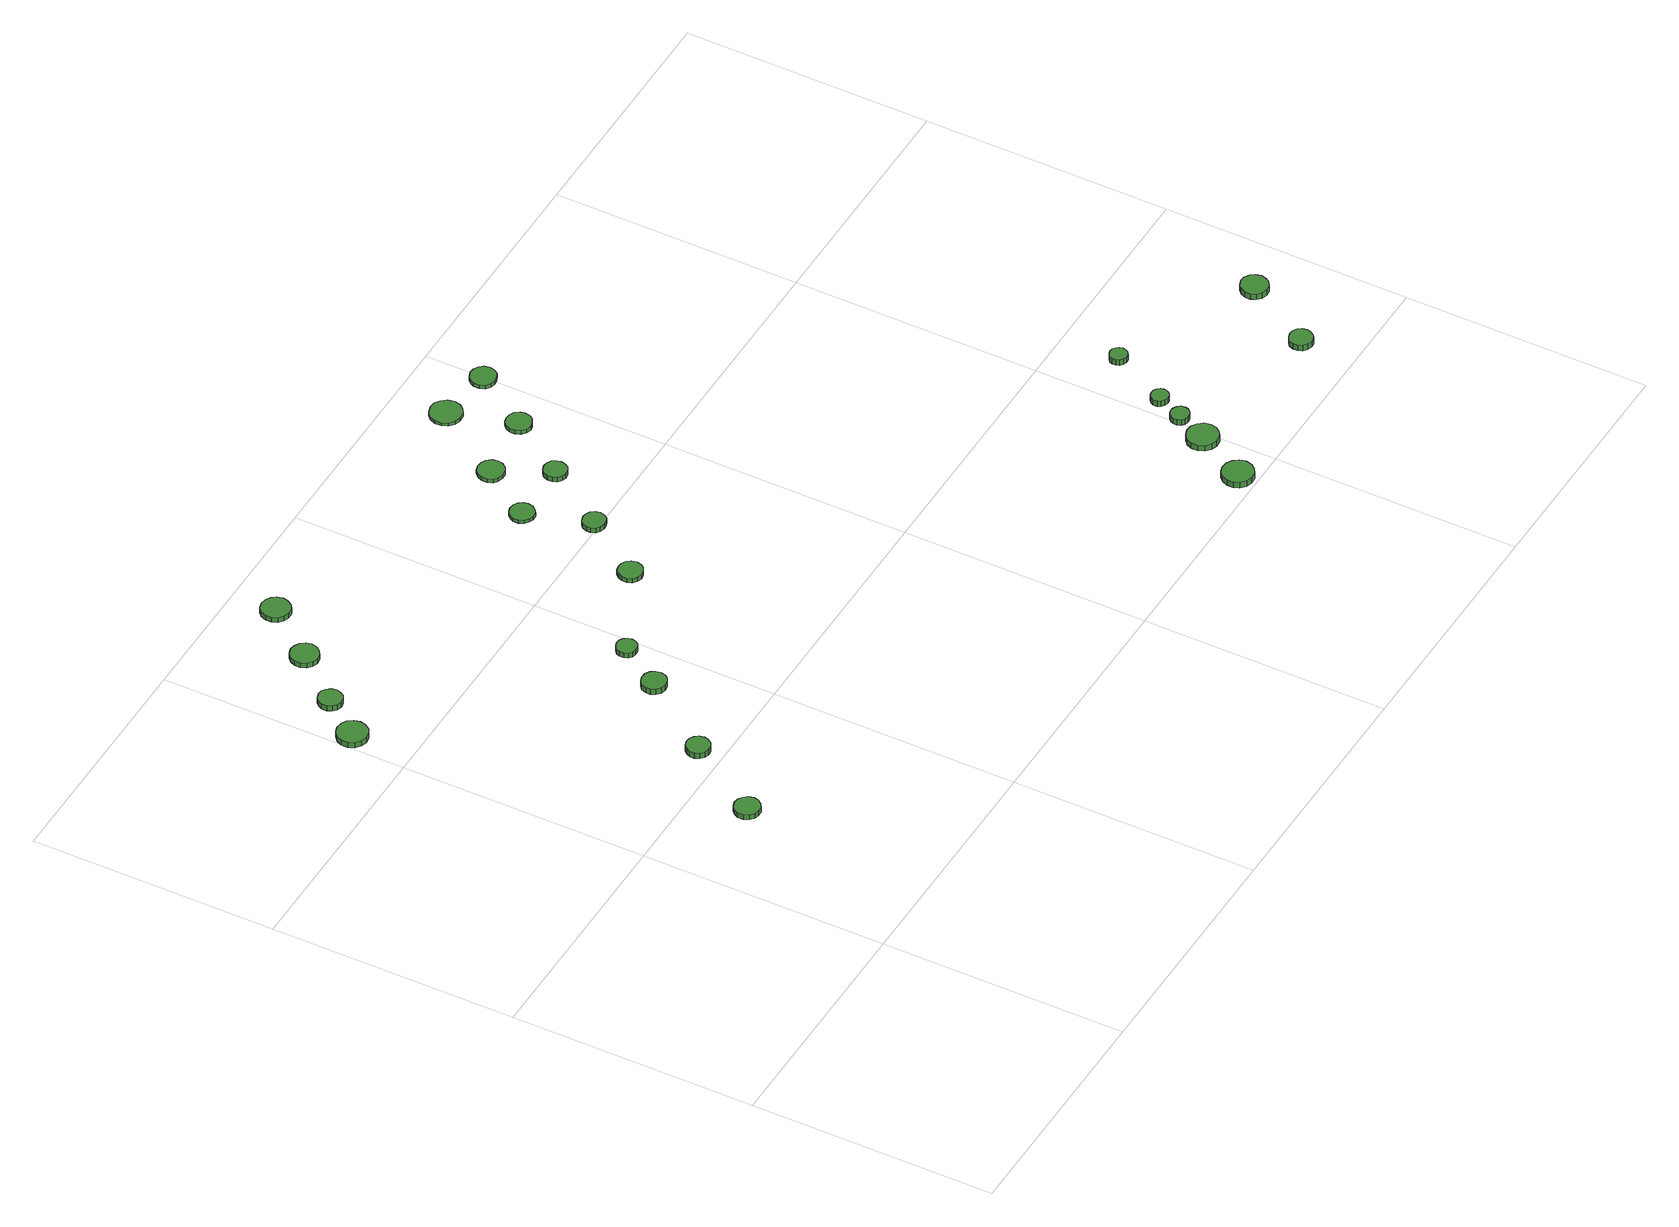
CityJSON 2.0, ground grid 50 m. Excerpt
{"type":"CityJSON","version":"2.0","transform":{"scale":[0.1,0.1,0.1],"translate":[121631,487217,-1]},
"CityObjects":{
"tree1":{"type":"SolitaryVegetationObject","attributes":{"function":"something"},"geometry":[{"type":"MultiSurface","lod":"1","boundaries":[[[0,1,2,3,4,5,6,7,8,9,10,11,12,13,14]],[[15,16,17,18,19,20,21,22,23,24,25,26,27,28,29]],[[0,29,28,1]],[[1,28,27,2]],[[2,27,26,3]],[[3,26,25,4]],[[4,25,24,5]],[[5,24,23,6]],[[6,23,22,7]],[[7,22,21,8]],[[8,21,20,9]],[[9,20,19,10]],[[10,19,18,11]],[[11,18,17,12]],[[12,17,16,13]],[[13,16,15,14]],[[14,15,29,0]]]}]},
"tree2":{"type":"SolitaryVegetationObject","attributes":{"function":"something"},"geometry":[{"type":"MultiSurface","lod":"1","boundaries":[[[30,31,32,33,34,35,36,37,38,39,40,41,42,43,44]],[[45,46,47,48,49,50,51,52,53,54,55,56,57,58,59]],[[30,59,58,31]],[[31,58,57,32]],[[32,57,56,33]],[[33,56,55,34]],[[34,55,54,35]],[[35,54,53,36]],[[36,53,52,37]],[[37,52,51,38]],[[38,51,50,39]],[[39,50,49,40]],[[40,49,48,41]],[[41,48,47,42]],[[42,47,46,43]],[[43,46,45,44]],[[44,45,59,30]]]}]},
"tree3":{"type":"SolitaryVegetationObject","attributes":{"function":"something"},"geometry":[{"type":"MultiSurface","lod":"1","boundaries":[[[60,61,62,63,64,65,66,67,68,69,70,71,72,73,74]],[[75,76,77,78,79,80,81,82,83,84,85,86,87,88,89]],[[60,89,88,61]],[[61,88,87,62]],[[62,87,86,63]],[[63,86,85,64]],[[64,85,84,65]],[[65,84,83,66]],[[66,83,82,67]],[[67,82,81,68]],[[68,81,80,69]],[[69,80,79,70]],[[70,79,78,71]],[[71,78,77,72]],[[72,77,76,73]],[[73,76,75,74]],[[74,75,89,60]]]}]},
"tree4":{"type":"SolitaryVegetationObject","attributes":{"function":"something"},"geometry":[{"type":"MultiSurface","lod":"1","boundaries":[[[90,91,92,93,94,95,96,97,98,99,100,101,102,103,104]],[[105,106,107,108,109,110,111,112,113,114,115,116,117,118,119]],[[90,119,118,91]],[[91,118,117,92]],[[92,117,116,93]],[[93,116,115,94]],[[94,115,114,95]],[[95,114,113,96]],[[96,113,112,97]],[[97,112,111,98]],[[98,111,110,99]],[[99,110,109,100]],[[100,109,108,101]],[[101,108,107,102]],[[102,107,106,103]],[[103,106,105,104]],[[104,105,119,90]]]}]},
"tree5":{"type":"SolitaryVegetationObject","attributes":{"function":"something"},"geometry":[{"type":"MultiSurface","lod":"1","boundaries":[[[120,121,122,123,124,125,126,127,128,129,130,131,132,133,134]],[[135,136,137,138,139,140,141,142,143,144,145,146,147,148,149]],[[120,149,148,121]],[[121,148,147,122]],[[122,147,146,123]],[[123,146,145,124]],[[124,145,144,125]],[[125,144,143,126]],[[126,143,142,127]],[[127,142,141,128]],[[128,141,140,129]],[[129,140,139,130]],[[130,139,138,131]],[[131,138,137,132]],[[132,137,136,133]],[[133,136,135,134]],[[134,135,149,120]]]}]},
"tree6":{"type":"SolitaryVegetationObject","attributes":{"function":"something"},"geometry":[{"type":"MultiSurface","lod":"1","boundaries":[[[150,151,152,153,154,155,156,157,158,159,160,161,162,163,164]],[[165,166,167,168,169,170,171,172,173,174,175,176,177,178,179]],[[150,179,178,151]],[[151,178,177,152]],[[152,177,176,153]],[[153,176,175,154]],[[154,175,174,155]],[[155,174,173,156]],[[156,173,172,157]],[[157,172,171,158]],[[158,171,170,159]],[[159,170,169,160]],[[160,169,168,161]],[[161,168,167,162]],[[162,167,166,163]],[[163,166,165,164]],[[164,165,179,150]]]}]},
"tree7":{"type":"SolitaryVegetationObject","attributes":{"function":"something"},"geometry":[{"type":"MultiSurface","lod":"1","boundaries":[[[180,181,182,183,184,185,186,187,188,189,190,191,192,193,194]],[[195,196,197,198,199,200,201,202,203,204,205,206,207,208,209]],[[180,209,208,181]],[[181,208,207,182]],[[182,207,206,183]],[[183,206,205,184]],[[184,205,204,185]],[[185,204,203,186]],[[186,203,202,187]],[[187,202,201,188]],[[188,201,200,189]],[[189,200,199,190]],[[190,199,198,191]],[[191,198,197,192]],[[192,197,196,193]],[[193,196,195,194]],[[194,195,209,180]]]}]},
"tree8":{"type":"SolitaryVegetationObject","attributes":{"function":"something"},"geometry":[{"type":"MultiSurface","lod":"1","boundaries":[[[210,211,212,213,214,215,216,217,218,219,220,221,222,223,224]],[[225,226,227,228,229,230,231,232,233,234,235,236,237,238,239]],[[210,239,238,211]],[[211,238,237,212]],[[212,237,236,213]],[[213,236,235,214]],[[214,235,234,215]],[[215,234,233,216]],[[216,233,232,217]],[[217,232,231,218]],[[218,231,230,219]],[[219,230,229,220]],[[220,229,228,221]],[[221,228,227,222]],[[222,227,226,223]],[[223,226,225,224]],[[224,225,239,210]]]}]},
"tree9":{"type":"SolitaryVegetationObject","attributes":{"function":"something"},"geometry":[{"type":"MultiSurface","lod":"1","boundaries":[[[240,241,242,243,244,245,246,247,248,249,250,251,252,253,254]],[[255,256,257,258,259,260,261,262,263,264,265,266,267,268,269]],[[240,269,268,241]],[[241,268,267,242]],[[242,267,266,243]],[[243,266,265,244]],[[244,265,264,245]],[[245,264,263,246]],[[246,263,262,247]],[[247,262,261,248]],[[248,261,260,249]],[[249,260,259,250]],[[250,259,258,251]],[[251,258,257,252]],[[252,257,256,253]],[[253,256,255,254]],[[254,255,269,240]]]}]},
"tree10":{"type":"SolitaryVegetationObject","attributes":{"function":"something"},"geometry":[{"type":"MultiSurface","lod":"1","boundaries":[[[270,271,272,273,274,275,276,277,278,279,280,281,282,283,284]],[[285,286,287,288,289,290,291,292,293,294,295,296,297,298,299]],[[270,299,298,271]],[[271,298,297,272]],[[272,297,296,273]],[[273,296,295,274]],[[274,295,294,275]],[[275,294,293,276]],[[276,293,292,277]],[[277,292,291,278]],[[278,291,290,279]],[[279,290,289,280]],[[280,289,288,281]],[[281,288,287,282]],[[282,287,286,283]],[[283,286,285,284]],[[284,285,299,270]]]}]},
"tree11":{"type":"SolitaryVegetationObject","attributes":{"function":"something"},"geometry":[{"type":"MultiSurface","lod":"1","boundaries":[[[300,301,302,303,304,305,306,307,308,309,310,311,312,313,314]],[[315,316,317,318,319,320,321,322,323,324,325,326,327,328,329]],[[300,329,328,301]],[[301,328,327,302]],[[302,327,326,303]],[[303,326,325,304]],[[304,325,324,305]],[[305,324,323,306]],[[306,323,322,307]],[[307,322,321,308]],[[308,321,320,309]],[[309,320,319,310]],[[310,319,318,311]],[[311,318,317,312]],[[312,317,316,313]],[[313,316,315,314]],[[314,315,329,300]]]}]},
"tree12":{"type":"SolitaryVegetationObject","attributes":{"function":"something"},"geometry":[{"type":"MultiSurface","lod":"1","boundaries":[[[330,331,332,333,334,335,336,337,338,339,340,341,342,343,344]],[[345,346,347,348,349,350,351,352,353,354,355,356,357,358,359]],[[330,359,358,331]],[[331,358,357,332]],[[332,357,356,333]],[[333,356,355,334]],[[334,355,354,335]],[[335,354,353,336]],[[336,353,352,337]],[[337,352,351,338]],[[338,351,350,339]],[[339,350,349,340]],[[340,349,348,341]],[[341,348,347,342]],[[342,347,346,343]],[[343,346,345,344]],[[344,345,359,330]]]}]},
"tree13":{"type":"SolitaryVegetationObject","attributes":{"function":"something"},"geometry":[{"type":"MultiSurface","lod":"1","boundaries":[[[360,361,362,363,364,365,366,367,368,369,370,371,372,373,374]],[[375,376,377,378,379,380,381,382,383,384,385,386,387,388,389]],[[360,389,388,361]],[[361,388,387,362]],[[362,387,386,363]],[[363,386,385,364]],[[364,385,384,365]],[[365,384,383,366]],[[366,383,382,367]],[[367,382,381,368]],[[368,381,380,369]],[[369,380,379,370]],[[370,379,378,371]],[[371,378,377,372]],[[372,377,376,373]],[[373,376,375,374]],[[374,375,389,360]]]}]},
"tree14":{"type":"SolitaryVegetationObject","attributes":{"function":"something"},"geometry":[{"type":"MultiSurface","lod":"1","boundaries":[[[390,391,392,393,394,395,396,397,398,399,400,401,402,403,404]],[[405,406,407,408,409,410,411,412,413,414,415,416,417,418,419]],[[390,419,418,391]],[[391,418,417,392]],[[392,417,416,393]],[[393,416,415,394]],[[394,415,414,395]],[[395,414,413,396]],[[396,413,412,397]],[[397,412,411,398]],[[398,411,410,399]],[[399,410,409,400]],[[400,409,408,401]],[[401,408,407,402]],[[402,407,406,403]],[[403,406,405,404]],[[404,405,419,390]]]}]},
"tree15":{"type":"SolitaryVegetationObject","attributes":{"function":"something"},"geometry":[{"type":"MultiSurface","lod":"1","boundaries":[[[420,421,422,423,424,425,426,427,428,429,430,431,432,433,434]],[[435,436,437,438,439,440,441,442,443,444,445,446,447,448,449]],[[420,449,448,421]],[[421,448,447,422]],[[422,447,446,423]],[[423,446,445,424]],[[424,445,444,425]],[[425,444,443,426]],[[426,443,442,427]],[[427,442,441,428]],[[428,441,440,429]],[[429,440,439,430]],[[430,439,438,431]],[[431,438,437,432]],[[432,437,436,433]],[[433,436,435,434]],[[434,435,449,420]]]}]},
"tree16":{"type":"SolitaryVegetationObject","attributes":{"function":"something"},"geometry":[{"type":"MultiSurface","lod":"1","boundaries":[[[450,451,452,453,454,455,456,457,458,459,460,461,462,463,464]],[[465,466,467,468,469,470,471,472,473,474,475,476,477,478,479]],[[450,479,478,451]],[[451,478,477,452]],[[452,477,476,453]],[[453,476,475,454]],[[454,475,474,455]],[[455,474,473,456]],[[456,473,472,457]],[[457,472,471,458]],[[458,471,470,459]],[[459,470,469,460]],[[460,469,468,461]],[[461,468,467,462]],[[462,467,466,463]],[[463,466,465,464]],[[464,465,479,450]]]}]},
"tree17":{"type":"SolitaryVegetationObject","attributes":{"function":"something"},"geometry":[{"type":"MultiSurface","lod":"1","boundaries":[[[480,481,482,483,484,485,486,487,488,489,490,491,492,493,494]],[[495,496,497,498,499,500,501,502,503,504,505,506,507,508,509]],[[480,509,508,481]],[[481,508,507,482]],[[482,507,506,483]],[[483,506,505,484]],[[484,505,504,485]],[[485,504,503,486]],[[486,503,502,487]],[[487,502,501,488]],[[488,501,500,489]],[[489,500,499,490]],[[490,499,498,491]],[[491,498,497,492]],[[492,497,496,493]],[[493,496,495,494]],[[494,495,509,480]]]}]},
"tree18":{"type":"SolitaryVegetationObject","attributes":{"function":"something"},"geometry":[{"type":"MultiSurface","lod":"1","boundaries":[[[510,511,512,513,514,515,516,517,518,519,520,521,522,523,524]],[[525,526,527,528,529,530,531,532,533,534,535,536,537,538,539]],[[510,539,538,511]],[[511,538,537,512]],[[512,537,536,513]],[[513,536,535,514]],[[514,535,534,515]],[[515,534,533,516]],[[516,533,532,517]],[[517,532,531,518]],[[518,531,530,519]],[[519,530,529,520]],[[520,529,528,521]],[[521,528,527,522]],[[522,527,526,523]],[[523,526,525,524]],[[524,525,539,510]]]}]},
"tree19":{"type":"SolitaryVegetationObject","attributes":{"function":"something"},"geometry":[{"type":"MultiSurface","lod":"1","boundaries":[[[540,541,542,543,544,545,546,547,548,549,550,551,552,553,554]],[[555,556,557,558,559,560,561,562,563,564,565,566,567,568,569]],[[540,569,568,541]],[[541,568,567,542]],[[542,567,566,543]],[[543,566,565,544]],[[544,565,564,545]],[[545,564,563,546]],[[546,563,562,547]],[[547,562,561,548]],[[548,561,560,549]],[[549,560,559,550]],[[550,559,558,551]],[[551,558,557,552]],[[552,557,556,553]],[[553,556,555,554]],[[554,555,569,540]]]}]},
"tree20":{"type":"SolitaryVegetationObject","attributes":{"function":"something"},"geometry":[{"type":"MultiSurface","lod":"1","boundaries":[[[570,571,572,573,574,575,576,577,578,579,580,581,582,583,584]],[[585,586,587,588,589,590,591,592,593,594,595,596,597,598,599]],[[570,599,598,571]],[[571,598,597,572]],[[572,597,596,573]],[[573,596,595,574]],[[574,595,594,575]],[[575,594,593,576]],[[576,593,592,577]],[[577,592,591,578]],[[578,591,590,579]],[[579,590,589,580]],[[580,589,588,581]],[[581,588,587,582]],[[582,587,586,583]],[[583,586,585,584]],[[584,585,599,570]]]}]},
"tree21":{"type":"SolitaryVegetationObject","attributes":{"function":"something"},"geometry":[{"type":"MultiSurface","lod":"1","boundaries":[[[600,601,602,603,604,605,606,607,608,609,610,611,612,613,614]],[[615,616,617,618,619,620,621,622,623,624,625,626,627,628,629]],[[600,629,628,601]],[[601,628,627,602]],[[602,627,626,603]],[[603,626,625,604]],[[604,625,624,605]],[[605,624,623,606]],[[606,623,622,607]],[[607,622,621,608]],[[608,621,620,609]],[[609,620,619,610]],[[610,619,618,611]],[[611,618,617,612]],[[612,617,616,613]],[[613,616,615,614]],[[614,615,629,600]]]}]},
"tree22":{"type":"SolitaryVegetationObject","attributes":{"function":"something"},"geometry":[{"type":"MultiSurface","lod":"1","boundaries":[[[630,631,632,633,634,635,636,637,638,639,640,641,642,643,644]],[[645,646,647,648,649,650,651,652,653,654,655,656,657,658,659]],[[630,659,658,631]],[[631,658,657,632]],[[632,657,656,633]],[[633,656,655,634]],[[634,655,654,635]],[[635,654,653,636]],[[636,653,652,637]],[[637,652,651,638]],[[638,651,650,639]],[[639,650,649,640]],[[640,649,648,641]],[[641,648,647,642]],[[642,647,646,643]],[[643,646,645,644]],[[644,645,659,630]]]}]},
"tree23":{"type":"SolitaryVegetationObject","attributes":{"function":"something"},"geometry":[{"type":"MultiSurface","lod":"1","boundaries":[[[660,661,662,663,664,665,666,667,668,669,670,671,672,673,674]],[[675,676,677,678,679,680,681,682,683,684,685,686,687,688,689]],[[660,689,688,661]],[[661,688,687,662]],[[662,687,686,663]],[[663,686,685,664]],[[664,685,684,665]],[[665,684,683,666]],[[666,683,682,667]],[[667,682,681,668]],[[668,681,680,669]],[[669,680,679,670]],[[670,679,678,671]],[[671,678,677,672]],[[672,677,676,673]],[[673,676,675,674]],[[674,675,689,660]]]}]}
},
"vertices":[
[226,392,17],[224,403,17],[217,411,17],[208,417,17],[198,418,17],[187,414,17],[180,407,17],[175,398,17],[175,387,17],[180,377,17],[187,370,17],[198,367,17],[208,368,17],[217,373,17],[224,382,17],[224,382,6],[217,373,6],[208,368,6],[198,367,6],[187,370,6],[180,377,6],[175,387,6],[175,398,6],[180,407,6],[187,414,6],[198,418,6],[208,417,6],[217,411,6],[224,403,6],[226,392,6],
[61,1123,18],[58,1136,18],[51,1146,18],[40,1152,18],[27,1154,18],[15,1150,18],[5,1141,18],[0,1130,18],[0,1117,18],[5,1105,18],[15,1097,18],[27,1093,18],[40,1094,18],[51,1101,18],[58,1111,18],[58,1111,6],[51,1101,6],[40,1094,6],[27,1093,6],[15,1097,6],[5,1105,6],[0,1117,6],[0,1130,6],[5,1141,6],[15,1150,6],[27,1154,6],[40,1152,6],[51,1146,6],[58,1136,6],[61,1123,6],
[116,1203,18],[114,1213,18],[108,1221,18],[100,1226,18],[90,1227,18],[80,1224,18],[73,1217,18],[69,1208,18],[69,1198,18],[73,1189,18],[80,1182,18],[90,1179,18],[100,1180,18],[108,1185,18],[114,1193,18],[114,1193,6],[108,1185,6],[100,1180,6],[90,1179,6],[80,1182,6],[73,1189,6],[69,1198,6],[69,1208,6],[73,1217,6],[80,1224,6],[90,1227,6],[100,1226,6],[108,1221,6],[114,1213,6],[116,1203,6],
[322,548,22],[320,558,22],[314,566,22],[305,571,22],[296,572,22],[286,569,22],[279,562,22],[275,553,22],[275,544,22],[279,535,22],[286,528,22],[296,525,22],[305,526,22],[314,531,22],[320,539,22],[320,539,9],[314,531,9],[305,526,9],[296,525,9],[286,528,9],[279,535,9],[275,544,9],[275,553,9],[279,562,9],[286,569,9],[296,572,9],[305,571,9],[314,566,9],[320,558,9],[322,548,9],
[205,1303,17],[202,1314,17],[195,1324,17],[185,1329,17],[174,1331,17],[162,1327,17],[154,1319,17],[149,1308,17],[149,1297,17],[154,1286,17],[162,1278,17],[174,1274,17],[185,1276,17],[195,1282,17],[202,1291,17],[202,1291,6],[195,1282,6],[185,1276,6],[174,1274,6],[162,1278,6],[154,1286,6],[149,1297,6],[149,1308,6],[154,1319,6],[162,1327,6],[174,1331,6],[185,1329,6],[195,1324,6],[202,1314,6],[205,1303,6],
[437,702,23],[435,712,23],[429,721,23],[420,726,23],[410,727,23],[400,724,23],[392,717,23],[388,707,23],[388,697,23],[392,688,23],[400,681,23],[410,678,23],[420,679,23],[429,684,23],[435,692,23],[435,692,10],[429,684,10],[420,679,10],[410,678,10],[400,681,10],[392,688,10],[388,697,10],[388,707,10],[392,717,10],[400,724,10],[410,727,10],[420,726,10],[429,721,10],[435,712,10],[437,702,10],
[288,1408,18],[285,1420,18],[278,1429,18],[268,1435,18],[256,1437,18],[244,1433,18],[235,1425,18],[231,1414,18],[231,1402,18],[235,1391,18],[244,1383,18],[256,1379,18],[268,1380,18],[278,1386,18],[285,1396,18],[285,1396,7],[278,1386,7],[268,1380,7],[256,1379,7],[244,1383,7],[235,1391,7],[231,1402,7],[231,1414,7],[235,1425,7],[244,1433,7],[256,1437,7],[268,1435,7],[278,1429,7],[285,1420,7],[288,1408,7],
[497,794,17],[495,803,17],[490,810,17],[483,814,17],[474,815,17],[466,812,17],[459,806,17],[456,799,17],[456,790,17],[459,782,17],[466,776,17],[474,774,17],[483,775,17],[490,779,17],[495,786,17],[495,786,6],[490,779,6],[483,775,6],[474,774,6],[466,776,6],[459,782,6],[456,790,6],[456,799,6],[459,806,6],[466,812,6],[474,815,6],[483,814,6],[490,810,6],[495,803,6],[497,794,6],
[686,888,16],[684,898,16],[678,906,16],[669,911,16],[659,912,16],[649,909,16],[642,902,16],[638,893,16],[638,883,16],[642,873,16],[649,867,16],[659,863,16],[669,865,16],[678,870,16],[684,878,16],[684,878,6],[678,870,6],[669,865,6],[659,863,6],[649,867,6],[642,873,6],[638,883,6],[638,893,6],[642,902,6],[649,909,6],[659,912,6],[669,911,6],[678,906,6],[684,898,6],[686,888,6],
[732,1139,14],[730,1149,14],[724,1157,14],[716,1162,14],[705,1163,14],[696,1160,14],[688,1153,14],[684,1144,14],[684,1134,14],[688,1124,14],[696,1118,14],[705,1114,14],[716,1115,14],[724,1121,14],[730,1129,14],[730,1129,6],[724,1121,6],[716,1115,6],[705,1114,6],[696,1118,6],[688,1124,6],[684,1134,6],[684,1144,6],[688,1153,6],[696,1160,6],[705,1163,6],[716,1162,6],[724,1157,6],[730,1149,6],[732,1139,6],
[771,1011,17],[769,1020,17],[763,1028,17],[755,1032,17],[746,1033,17],[736,1030,17],[729,1024,17],[725,1015,17],[725,1006,17],[729,997,17],[736,991,17],[746,988,17],[755,989,17],[763,993,17],[769,1001,17],[769,1001,6],[763,993,6],[755,989,6],[746,988,6],[736,991,6],[729,997,6],[725,1006,6],[725,1015,6],[729,1024,6],[736,1030,6],[746,1033,6],[755,1032,6],[763,1028,6],[769,1020,6],[771,1011,6],
[806,1243,15],[804,1254,15],[797,1263,15],[788,1268,15],[777,1269,15],[766,1266,15],[758,1258,15],[754,1248,15],[754,1237,15],[758,1227,15],[766,1220,15],[777,1217,15],[788,1218,15],[797,1223,15],[804,1232,15],[804,1232,6],[797,1223,6],[788,1218,6],[777,1217,6],[766,1220,6],[758,1227,6],[754,1237,6],[754,1248,6],[758,1258,6],[766,1266,6],[777,1269,6],[788,1268,6],[797,1263,6],[804,1254,6],[806,1243,6],
[858,1139,17],[856,1148,17],[851,1156,17],[842,1161,17],[833,1162,17],[824,1159,17],[817,1153,17],[813,1144,17],[813,1134,17],[817,1125,17],[824,1119,17],[833,1116,17],[842,1117,17],[851,1122,17],[856,1130,17],[856,1130,6],[851,1122,6],[842,1117,6],[833,1116,6],[824,1119,6],[817,1125,6],[813,1134,6],[813,1144,6],[817,1153,6],[824,1159,6],[833,1162,6],[842,1161,6],[851,1156,6],[856,1148,6],[858,1139,6],
[944,1261,15],[942,1271,15],[936,1280,15],[926,1285,15],[916,1286,15],[906,1283,15],[898,1276,15],[894,1266,15],[894,1256,15],[898,1246,15],[906,1239,15],[916,1235,15],[926,1237,15],[936,1242,15],[942,1250,15],[942,1250,6],[936,1242,6],[926,1237,6],[916,1235,6],[906,1239,6],[898,1246,6],[894,1256,6],[894,1266,6],[898,1276,6],[906,1283,6],[916,1286,6],[926,1285,6],[936,1280,6],[942,1271,6],[944,1261,6],
[912,1391,13],[909,1404,13],[901,1415,13],[890,1422,13],[877,1423,13],[864,1419,13],[854,1410,13],[849,1398,13],[849,1385,13],[854,1373,13],[864,1364,13],[877,1360,13],[890,1361,13],[901,1368,13],[909,1378,13],[909,1378,6],[901,1368,6],[890,1361,6],[877,1360,6],[864,1364,6],[854,1373,6],[849,1385,6],[849,1398,6],[854,1410,6],[864,1419,6],[877,1423,6],[890,1422,6],[901,1415,6],[909,1404,6],[912,1391,6],
[1022,1377,15],[1020,1388,15],[1014,1396,15],[1004,1402,15],[994,1403,15],[983,1399,15],[975,1392,15],[971,1383,15],[971,1372,15],[975,1362,15],[983,1355,15],[994,1352,15],[1004,1353,15],[1014,1358,15],[1020,1367,15],[1020,1367,6],[1014,1358,6],[1004,1353,6],[994,1352,6],[983,1355,6],[975,1362,6],[971,1372,6],[971,1383,6],[975,1392,6],[983,1399,6],[994,1403,6],[1004,1402,6],[1014,1396,6],[1020,1388,6],[1022,1377,6],
[1458,38,19],[1455,51,19],[1447,61,19],[1436,68,19],[1423,69,19],[1411,65,19],[1401,56,19],[1396,44,19],[1396,31,19],[1401,20,19],[1411,11,19],[1423,7,19],[1436,8,19],[1447,15,19],[1455,25,19],[1455,25,6],[1447,15,6],[1436,8,6],[1423,7,6],[1411,11,6],[1401,20,6],[1396,31,6],[1396,44,6],[1401,56,6],[1411,65,6],[1423,69,6],[1436,68,6],[1447,61,6],[1455,51,6],[1458,38,6],
[1514,142,20],[1511,155,20],[1503,165,20],[1492,172,20],[1479,173,20],[1467,169,20],[1457,160,20],[1452,149,20],[1452,136,20],[1457,124,20],[1467,115,20],[1479,111,20],[1492,112,20],[1503,119,20],[1511,129,20],[1511,129,7],[1503,119,7],[1492,112,7],[1479,111,7],[1467,115,7],[1457,124,7],[1452,136,7],[1452,149,7],[1457,160,7],[1467,169,7],[1479,173,7],[1492,172,7],[1503,165,7],[1511,155,7],[1514,142,7],
[1532,206,20],[1531,214,20],[1526,220,20],[1519,224,20],[1512,225,20],[1504,223,20],[1498,217,20],[1495,210,20],[1495,203,20],[1498,195,20],[1504,190,20],[1512,188,20],[1519,189,20],[1526,193,20],[1531,199,20],[1531,199,7],[1526,193,7],[1519,189,7],[1512,188,7],[1504,190,7],[1498,195,7],[1495,203,7],[1495,210,7],[1498,217,7],[1504,223,7],[1512,225,7],[1519,224,7],[1526,220,7],[1531,214,7],[1532,206,7],
[1556,262,21],[1554,269,21],[1550,275,21],[1544,278,21],[1537,279,21],[1530,277,21],[1524,272,21],[1521,266,21],[1521,258,21],[1524,252,21],[1530,247,21],[1537,245,21],[1544,245,21],[1550,249,21],[1554,255,21],[1554,255,8],[1550,249,8],[1544,245,8],[1537,245,8],[1530,247,8],[1524,252,8],[1521,258,8],[1521,266,8],[1524,272,8],[1530,277,8],[1537,279,8],[1544,278,8],[1550,275,8],[1554,269,8],[1556,262,8],
[1616,381,23],[1614,388,23],[1610,393,23],[1604,397,23],[1597,398,23],[1590,396,23],[1584,391,23],[1581,384,23],[1581,377,23],[1584,370,23],[1590,366,23],[1597,363,23],[1604,364,23],[1610,368,23],[1614,374,23],[1614,374,10],[1610,368,10],[1604,364,10],[1597,363,10],[1590,366,10],[1584,370,10],[1581,377,10],[1581,384,10],[1584,391,10],[1590,396,10],[1597,398,10],[1604,397,10],[1610,393,10],[1614,388,10],[1616,381,10],
[1823,110,21],[1821,119,21],[1816,127,21],[1807,132,21],[1798,133,21],[1789,130,21],[1781,124,21],[1777,115,21],[1777,105,21],[1781,96,21],[1789,90,21],[1798,87,21],[1807,88,21],[1816,93,21],[1821,101,21],[1821,101,8],[1816,93,8],[1807,88,8],[1798,87,8],[1789,90,8],[1781,96,8],[1777,105,8],[1777,115,8],[1781,124,8],[1789,130,8],[1798,133,8],[1807,132,8],[1816,127,8],[1821,119,8],[1823,110,8],
[1909,252,24],[1906,263,24],[1900,272,24],[1890,278,24],[1879,279,24],[1868,275,24],[1860,268,24],[1855,258,24],[1855,246,24],[1860,236,24],[1868,228,24],[1879,225,24],[1890,226,24],[1900,232,24],[1906,241,24],[1906,241,11],[1900,232,11],[1890,226,11],[1879,225,11],[1868,228,11],[1860,236,11],[1855,246,11],[1855,258,11],[1860,268,11],[1868,275,11],[1879,279,11],[1890,278,11],[1900,272,11],[1906,263,11],[1909,252,11]
]}
